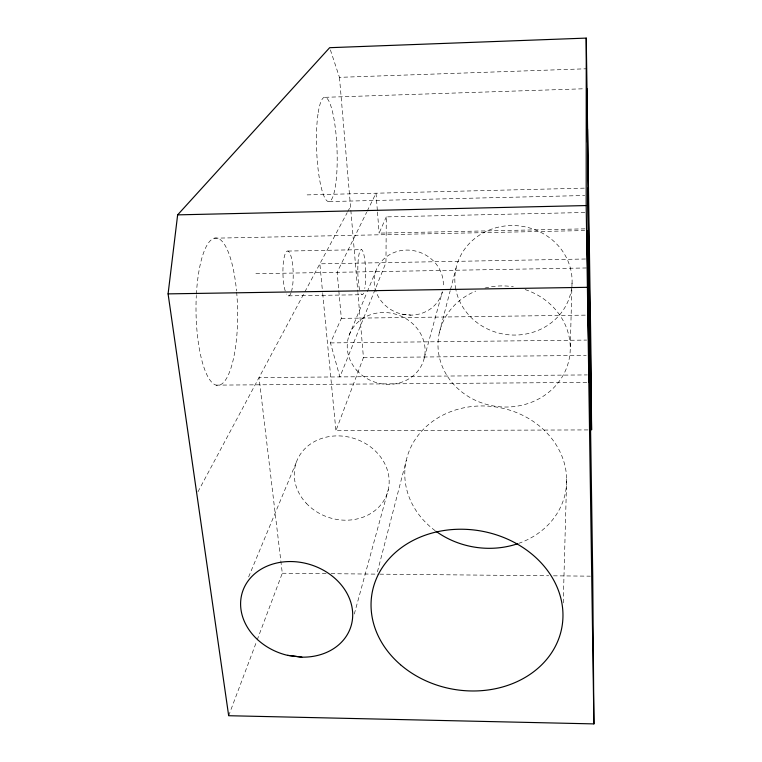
<?xml version="1.0" encoding="UTF-8"?>
<svg xmlns="http://www.w3.org/2000/svg" width="762" height="762" viewBox="0 0 762 762"><rect width="100%" height="100%" fill="white"/><g stroke="black" fill="none" stroke-linecap="round" stroke-linejoin="round"><path stroke-width="0.57" stroke-dasharray="3.81 2.86" d="M584.873 212.484L386.305 216.884L385.953 262.623L339.9 376.904L330.47 342.919L341.347 318.364L337.137 272.291L366.684 212.198M563.242 602.913L566.652 478.86M570.262 346.92L572.091 280.264M377.428 571.833L406.308 460.286M439.35 332.632L450.209 290.674M450.504 289.541L456.086 267.995M354.292 614.058L388.306 489.585M424.32 357.759L442.303 291.941M228.667 715.718L256.737 641.128M257.156 640.023L282.292 573.234L259.042 377.552L587.312 374.923M588.016 429.92L335.928 430.73L363.445 357.597L357.892 292.656M248.622 576.967L296.266 462.42M349.063 335.461L366.789 292.846M367.246 291.751L375.876 270.996M584.949 228.848L379.114 233.124L386.305 216.884M367.198 211.141L376.018 193.215L377.38 210.817M197.939 491.823L347.167 212.722M347.729 211.674L350.51 206.464M330.384 49.892L339.461 77.343L586.797 68.761M325.203 97.307L584.473 88.754M307.115 194.891L586.73 188.09M329.213 201.559L584.768 195.51M214.351 238.192L584.711 230.562M287.874 251.06L361.521 249.641M585.483 259.004L319.85 263.823L322.583 292.227M255.87 273.701L588.216 267.938M288.446 295.856L362.093 294.723M341.347 318.364L585.349 315.135M330.47 342.919L586.673 340.081M363.445 357.597L586.245 355.425M216.179 385.124L586.769 382.4M282.292 573.234L326.307 573.653M331.06 573.691L378.638 574.148M379.828 574.157L548.726 575.767M553.488 575.815L590.359 576.167M442.37 291.836A34.871 32.242 19.1 0 1 410.928 315.135L402.003 314.173A34.871 32.242 19.1 0 1 376.485 292.856M402.003 314.173L410.928 315.135M322.697 293.418L335.928 430.73M339.461 77.343L357.788 291.475M377.476 211.998L379.114 233.124M363.569 293.16A22.565 3.915 88.9 0 1 360.083 291.494M359.626 289.798A22.565 3.915 88.9 0 1 358.521 257.327A22.565 3.915 88.9 0 1 364.141 255.861A22.565 3.915 88.9 0 1 364.75 288.455M290.951 293.046A22.412 5.124 88.8 0 1 286.445 294.008M285.226 290.97A22.412 5.124 88.8 0 1 284.045 257.994A22.412 5.124 88.8 0 1 291.617 258.623A22.412 5.124 88.8 0 1 291.475 291.484M236.639 292.065A73.685 20.812 89.2 0 1 218.313 385.343A73.685 20.812 89.2 0 1 196.329 295.38M196.396 294.208A73.685 20.812 89.2 0 1 215.37 238.02A73.685 20.812 89.2 0 1 236.525 290.884M571.729 287.445A58.712 54.693 7.3 0 1 516.036 335.051A58.712 54.693 7.3 0 1 455.981 290.255M455.781 289.265A58.712 54.693 7.3 0 1 510.321 225.581A58.712 54.693 7.3 0 1 571.938 285.407M376.095 291.846A34.871 32.242 19.1 0 1 404.26 250.184A34.871 32.242 19.1 0 1 443.255 286.626M525.132 289.579A66.265 60.436 8.4 0 1 559.051 381.552A66.265 60.436 8.4 0 1 454.028 384.791A66.265 60.436 8.4 0 1 475.745 291.103M484.965 288.065A66.265 60.436 8.4 0 1 513.321 286.75M435.216 530.723A81.21 70.885 9.5 0 1 431.254 422.396A81.21 70.885 9.5 0 1 553.45 440.836A81.21 70.885 9.5 0 1 518.789 543.335M317.973 114.243A52.207 10.201 87.8 0 0 326.517 200.387A52.207 10.201 87.8 0 0 335.966 133.693A52.207 10.201 87.8 0 0 317.973 114.243M356.768 370.322A39.31 35.538 18.6 0 0 422.977 362.207A39.31 35.538 18.6 0 0 378.752 312.811A39.31 35.538 18.6 0 0 356.768 370.322M306.191 503.187A48.054 41.491 18 0 0 386.734 494.776A48.054 41.491 18 0 0 332.175 436.169A48.054 41.491 18 0 0 306.191 503.187"/><path stroke-width="1.14" d="M593.912 723.9L586.188 205.559L586.235 38.1L329.651 47.692L177.641 214.865L168.088 293.875L228.667 715.718L593.912 723.9L592.741 576.186L588.216 267.938L587.912 188.062L591.579 429.901L590.988 355.378L586.235 38.1M177.641 214.865L586.188 205.559M168.088 293.875L587.14 287.322M301.885 657.158L287.503 655.339A56.912 46.787 17.7 0 1 250.422 578.015A56.912 46.787 17.7 0 1 344.967 589.95A56.912 46.787 17.7 0 1 301.885 657.158L287.503 655.339M587.359 116.405L586.845 88.678L587.445 142.37M587.55 128.949L588.34 195.424L587.921 155.562M517.741 543.706A81.21 70.885 9.5 0 1 436.121 531.381M587.083 230.515L589.15 382.381L587.083 230.515M400.536 664.74A96.431 80.324 10.2 0 0 560.184 634.432A96.431 80.324 10.2 0 0 440.293 531.143A96.431 80.324 10.2 0 0 400.536 664.74"/></g></svg>
